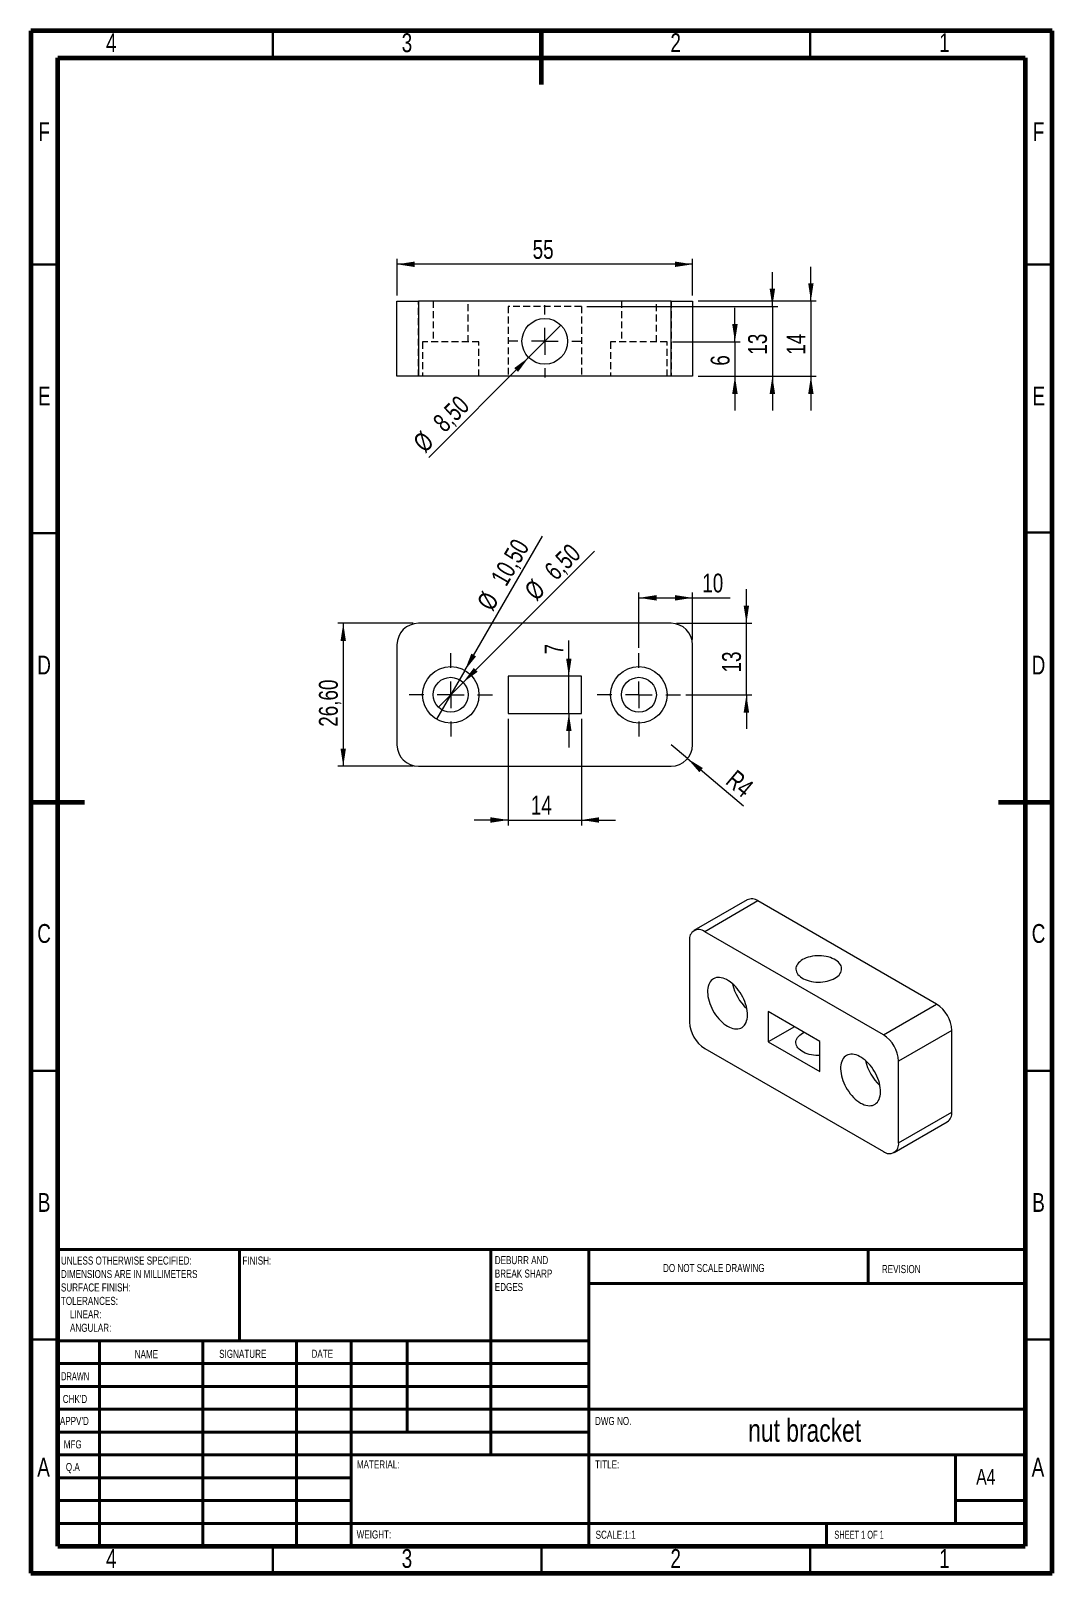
# Model space of a CAD drawing. Header units: millimetres. Extents: x 15 to 205, y 5 to 292.
import ezdxf

# ---------------------------------------------------------------- set-up
doc = ezdxf.new("R2010")
doc.units = ezdxf.units.MM
doc.linetypes.add('HIDDEN', pattern=[1.905, 1.27, -0.635])
doc.styles.add('SLDTEXTSTYLE0', font='TXT', dxfattribs={"width": 0.75})
doc.styles.add('SLDTEXTSTYLE1', font='TXT', dxfattribs={"width": 0.686449})
doc.styles.add('SLDTEXTSTYLE2', font='TXT', dxfattribs={"width": 0.6875})
doc.dimstyles.new('SLDDIMSTYLE0', dxfattribs={"dimtxt": 3.5, "dimasz": 3.302, "dimexe": 0, "dimexo": 0.0625, "dimgap": 0.875, "dimtad": 1, "dimrnd": 1e-09, "dimzin": 12, "dimdsep": 46, "dimtxsty": 'SLDTEXTSTYLE0', "dimsah": 1, "dimcen": 0.09, "dimadec": 0, "dimazin": 3, "dimtfac": 1, "dimtmove": 0, "dimatfit": 0, "dimfxl": 1, "dimfrac": 2, "dimtolj": 1, "dimtzin": 12, "dimarcsym": 0})
doc.dimstyles.new('SLDDIMSTYLE1', dxfattribs={"dimtxt": 3.5, "dimasz": 3.302, "dimexe": 0, "dimexo": 0.0625, "dimgap": 0.875, "dimtad": 1, "dimrnd": 1e-09, "dimzin": 12, "dimdsep": 46, "dimtxsty": 'SLDTEXTSTYLE0', "dimsah": 1, "dimcen": 0.09, "dimadec": 0, "dimazin": 3, "dimtfac": 1, "dimtofl": 0, "dimtmove": 0, "dimatfit": 3, "dimfxl": 1, "dimfrac": 2, "dimtolj": 1, "dimtzin": 12, "dimarcsym": 0})
doc.dimstyles.new('SLDDIMSTYLE2', dxfattribs={"dimtxt": 3.5, "dimasz": 3.302, "dimexe": 0, "dimexo": 0.0625, "dimgap": 0.875, "dimtad": 1, "dimdec": 0, "dimrnd": 1e-09, "dimzin": 12, "dimdsep": 46, "dimtxsty": 'SLDTEXTSTYLE0', "dimsah": 1, "dimcen": 0.09, "dimadec": 0, "dimazin": 3, "dimtfac": 1, "dimtmove": 0, "dimatfit": 0, "dimfxl": 1, "dimfrac": 2, "dimtolj": 1, "dimtzin": 12, "dimarcsym": 0})
doc.dimstyles.new('SLDDIMSTYLE3', dxfattribs={"dimtxt": 3.5, "dimasz": 3.302, "dimexe": 0, "dimexo": 0.0625, "dimgap": 0.875, "dimtad": 1, "dimrnd": 1e-09, "dimzin": 12, "dimdsep": 46, "dimtxsty": 'SLDTEXTSTYLE0', "dimblk1": 'NONE', "dimsah": 1, "dimcen": 0, "dimadec": 0, "dimazin": 3, "dimtfac": 1, "dimtmove": 0, "dimatfit": 3, "dimldrblk": 'NONE', "dimfxl": 1, "dimfrac": 2, "dimtolj": 1, "dimtzin": 12, "dimarcsym": 0})
doc.dimstyles.new('SLDDIMSTYLE4', dxfattribs={"dimtxt": 3.5, "dimasz": 3.302, "dimexe": 0, "dimexo": 0.0625, "dimgap": 0.875, "dimtad": 1, "dimdec": 0, "dimrnd": 1e-09, "dimzin": 12, "dimdsep": 46, "dimtxsty": 'SLDTEXTSTYLE0', "dimsah": 1, "dimcen": 0.09, "dimadec": 0, "dimazin": 3, "dimtfac": 1, "dimtdec": 0, "dimtmove": 0, "dimatfit": 0, "dimfxl": 1, "dimfrac": 2, "dimtolj": 1, "dimtzin": 12, "dimarcsym": 0})
doc.dimstyles.new('SLDDIMSTYLE5', dxfattribs={"dimtxt": 3.5, "dimasz": 3.302, "dimexe": 0, "dimexo": 0.0625, "dimgap": 0.875, "dimtad": 1, "dimrnd": 1e-09, "dimzin": 12, "dimdsep": 46, "dimtxsty": 'SLDTEXTSTYLE0', "dimsah": 1, "dimcen": 0, "dimadec": 0, "dimazin": 3, "dimtfac": 1, "dimtofl": 0, "dimtmove": 0, "dimatfit": 3, "dimfxl": 1, "dimfrac": 2, "dimtolj": 1, "dimtzin": 12, "dimarcsym": 0})

# ---------------------------------------------------------------- blocks, each defined once
blk = doc.blocks.new('SW_NOTE_0')
at = {"color": 0, "linetype": 'Continuous', "lineweight": 0, "char_height": 1.5, "attachment_point": 1, "style": 'SLDTEXTSTYLE0'}
for s, insert in [('UNLESS OTHERWISE SPECIFIED:', (0, 1.93)), ('DIMENSIONS ARE IN MILLIMETERS', (0, -0.57)), ('TOLERANCES:', (0, -5.57)), ('SURFACE FINISH:', (0, -3.07)), ('LINEAR:', (1.69, -8.07)), ('ANGULAR:', (1.69, -10.57))]:
    blk.add_mtext(s, dxfattribs=dict(at, insert=insert))
blk = doc.blocks.new('SW_NOTE_1')
at = {"color": 0, "linetype": 'Continuous', "lineweight": 0, "char_height": 1.5, "attachment_point": 1, "style": 'SLDTEXTSTYLE0'}
for s, insert in [('DEBURR AND', (0, 1.93)), ('BREAK SHARP', (0, -0.57)), ('EDGES', (0, -3.07))]:
    blk.add_mtext(s, dxfattribs=dict(at, insert=insert))
blk = doc.blocks.new('_D')
at = {"color": 7, "linetype": 'Continuous', "lineweight": 0}
for p, q in [((86.12, 181.75), (72.12, 181.75)), ((73.12, 181.75), (73.12, 155.15)), ((86.12, 155.15), (72.12, 155.15))]:
    blk.add_line(p, q, dxfattribs=at)
for points in [[(73.12, 181.75), (72.61, 178.45), (73.62, 178.45)], [(73.12, 155.15), (73.62, 158.45), (72.61, 158.45)]]:
    blk.add_solid(points, dxfattribs=at)
at = {"color": 7, "linetype": 'Continuous', "lineweight": 0, "insert": (68.6, 162.5), "char_height": 3.5, "attachment_point": 1, "rotation": 90, "style": 'SLDTEXTSTYLE0'}
blk.add_mtext('26,60', dxfattribs=at)
blk = doc.blocks.new('_D_1')
at = {"color": 7, "linetype": 'Continuous', "lineweight": 0}
for p, q in [((128.12, 177.2), (128.12, 187.49)), ((138.12, 178.75), (138.12, 187.49)), ((128.12, 186.49), (138.12, 186.49)), ((138.12, 186.49), (145.08, 186.49))]:
    blk.add_line(p, q, dxfattribs=at)
for points in [[(128.12, 186.49), (131.42, 185.98), (131.42, 187)], [(138.12, 186.49), (134.81, 187), (134.81, 185.98)]]:
    blk.add_solid(points, dxfattribs=at)
at = {"color": 7, "linetype": 'Continuous', "lineweight": 0, "insert": (139.91, 191), "char_height": 3.5, "attachment_point": 1, "style": 'SLDTEXTSTYLE0'}
blk.add_mtext('10', dxfattribs=at)
blk = doc.blocks.new('_D_2')
at = {"color": 7, "linetype": 'Continuous', "lineweight": 0}
for p, q in [((148.12, 181.75), (148.12, 188.1)), ((135.12, 181.75), (149.12, 181.75)), ((148.12, 168.45), (148.12, 181.75)), ((136.87, 168.45), (149.12, 168.45)), ((148.12, 168.45), (148.12, 162.1))]:
    blk.add_line(p, q, dxfattribs=at)
for points in [[(148.12, 181.75), (148.62, 185.05), (147.61, 185.05)], [(148.12, 168.45), (147.61, 165.15), (148.62, 165.15)]]:
    blk.add_solid(points, dxfattribs=at)
at = {"color": 7, "linetype": 'Continuous', "lineweight": 0, "insert": (143.6, 172.6), "char_height": 3.5, "attachment_point": 1, "rotation": 90, "style": 'SLDTEXTSTYLE0'}
blk.add_mtext('13', dxfattribs=at)
blk = doc.blocks.new('_D_3')
at = {"color": 7, "linetype": 'Continuous', "lineweight": 0}
for q in [(110.17, 197.99), (90.49, 163.9)]:
    blk.add_line((95.74, 173), q, dxfattribs=at)
blk.add_solid([(95.74, 173), (97.83, 175.6), (96.95, 176.11)], dxfattribs=at)
at = {"color": 7, "linetype": 'Continuous', "lineweight": 0, "char_height": 3.5, "attachment_point": 1, "rotation": 60, "style": 'SLDTEXTSTYLE0'}
for s, insert in [('10,50', (100.41, 190.18)), ('%%c', (97.82, 185.59))]:
    blk.add_mtext(s, dxfattribs=dict(at, insert=insert))
blk = doc.blocks.new('_NONE')
blk = doc.blocks.new('_D_4')
at = {"color": 7, "linetype": 'Continuous', "lineweight": 0}
for q in [(119.86, 195.19), (90.82, 166.15)]:
    blk.add_line((95.41, 170.75), q, dxfattribs=at)
blk.add_solid([(95.41, 170.75), (98.11, 172.72), (97.39, 173.44)], dxfattribs=at)
at = {"color": 7, "linetype": 'Continuous', "lineweight": 0, "char_height": 3.5, "attachment_point": 1, "rotation": 45, "style": 'SLDTEXTSTYLE0'}
for s, insert in [('6,50', (110.24, 192.01)), ('%%c', (106.54, 188.24))]:
    blk.add_mtext(s, dxfattribs=dict(at, insert=insert))
blk = doc.blocks.new('_D_5')
at = {"color": 7, "linetype": 'Continuous', "lineweight": 0}
for p, q in [((103.82, 164), (103.82, 144.15)), ((117.42, 164), (117.42, 144.15)), ((103.82, 145.15), (97.47, 145.15)), ((103.82, 145.15), (117.42, 145.15)), ((117.42, 145.15), (123.77, 145.15))]:
    blk.add_line(p, q, dxfattribs=at)
for points in [[(103.82, 145.15), (100.51, 145.66), (100.51, 144.64)], [(117.42, 145.15), (120.72, 144.64), (120.72, 145.66)]]:
    blk.add_solid(points, dxfattribs=at)
at = {"color": 7, "linetype": 'Continuous', "lineweight": 0, "insert": (108.01, 149.66), "char_height": 3.5, "attachment_point": 1, "style": 'SLDTEXTSTYLE0'}
blk.add_mtext('14', dxfattribs=at)
blk = doc.blocks.new('_D_6')
at = {"color": 7, "linetype": 'Continuous', "lineweight": 0}
for p, q in [((115.09, 171.9), (115.09, 178.55)), ((115.09, 165), (115.09, 171.9)), ((115.09, 165), (115.09, 158.65))]:
    blk.add_line(p, q, dxfattribs=at)
for points in [[(115.09, 171.9), (115.59, 175.2), (114.58, 175.2)], [(115.09, 165), (114.58, 161.7), (115.59, 161.7)]]:
    blk.add_solid(points, dxfattribs=at)
at = {"color": 7, "linetype": 'Continuous', "lineweight": 0, "insert": (110.57, 175.97), "char_height": 3.5, "attachment_point": 1, "rotation": 90, "style": 'SLDTEXTSTYLE0'}
blk.add_mtext('7', dxfattribs=at)
blk = doc.blocks.new('_D_7')
at = {"color": 7, "linetype": 'Continuous', "lineweight": 0}
for q in [(134.12, 159.15), (147.55, 147.79)]:
    blk.add_line((137.17, 156.57), q, dxfattribs=at)
blk.add_solid([(137.17, 156.57), (139.36, 154.05), (140.02, 154.82)], dxfattribs=at)
at = {"color": 7, "linetype": 'Continuous', "lineweight": 0, "insert": (146.3, 154.7), "char_height": 3.5, "attachment_point": 1, "rotation": 319.7865, "style": 'SLDTEXTSTYLE0'}
blk.add_mtext('R4', dxfattribs=at)
blk = doc.blocks.new('SW_CENTERMARKSYMBOL_0')
at = {"color": 0, "linetype": 'Continuous', "lineweight": 0}
for p, q in [((0, 5), (0, 7.75)), ((-5, 0), (-7.75, 0)), ((0, 0), (-2.5, 0)), ((0, 0), (0, 2.5)), ((0, 0), (0, -2.5)), ((0, 0), (2.5, 0)), ((5, 0), (7.75, 0)), ((0, -5), (0, -7.75))]:
    blk.add_line(p, q, dxfattribs=at)
blk = doc.blocks.new('SW_CENTERMARKSYMBOL_1')
at = {"color": 0, "linetype": 'Continuous', "lineweight": 0}
for p, q in [((0, 5), (0, 7.75)), ((-5, 0), (-7.75, 0)), ((0, 0), (-2.5, 0)), ((0, 0), (0, 2.5)), ((0, 0), (0, -2.5)), ((0, 0), (2.5, 0)), ((5, 0), (7.75, 0)), ((0, -5), (0, -7.75))]:
    blk.add_line(p, q, dxfattribs=at)
blk = doc.blocks.new('_D_8')
at = {"color": 7, "linetype": 'Continuous', "lineweight": 0}
for p, q in [((160.12, 241.73), (160.12, 248.08)), ((139.12, 241.73), (161.12, 241.73)), ((160.12, 241.73), (160.12, 227.73)), ((139.12, 227.73), (161.12, 227.73)), ((160.12, 227.73), (160.12, 221.38))]:
    blk.add_line(p, q, dxfattribs=at)
for points in [[(160.12, 241.73), (160.62, 245.03), (159.61, 245.03)], [(160.12, 227.73), (159.61, 224.42), (160.62, 224.42)]]:
    blk.add_solid(points, dxfattribs=at)
at = {"color": 7, "linetype": 'Continuous', "lineweight": 0, "insert": (155.6, 231.74), "char_height": 3.5, "attachment_point": 1, "rotation": 90, "style": 'SLDTEXTSTYLE0'}
blk.add_mtext('14', dxfattribs=at)
blk = doc.blocks.new('_D_9')
at = {"color": 7, "linetype": 'Continuous', "lineweight": 0}
for p, q in [((83.12, 242.73), (83.12, 249.56)), ((138.12, 248.56), (83.12, 248.56)), ((138.12, 242.73), (138.12, 249.56))]:
    blk.add_line(p, q, dxfattribs=at)
for points in [[(83.12, 248.56), (86.42, 248.05), (86.42, 249.07)], [(138.12, 248.56), (134.81, 249.07), (134.81, 248.05)]]:
    blk.add_solid(points, dxfattribs=at)
at = {"color": 7, "linetype": 'Continuous', "lineweight": 0, "insert": (108.35, 253.07), "char_height": 3.5, "attachment_point": 1, "style": 'SLDTEXTSTYLE0'}
blk.add_mtext('55', dxfattribs=at)
blk = doc.blocks.new('_D_10')
at = {"color": 7, "linetype": 'Continuous', "lineweight": 0}
for q in [(113.62, 237.23), (89.01, 212.62)]:
    blk.add_line((107.61, 231.22), q, dxfattribs=at)
blk.add_solid([(107.61, 231.22), (104.92, 229.24), (105.63, 228.53)], dxfattribs=at)
at = {"color": 7, "linetype": 'Continuous', "lineweight": 0, "char_height": 3.5, "attachment_point": 1, "rotation": 45, "style": 'SLDTEXTSTYLE0'}
for s, insert in [('8,50', (89.53, 219.57)), ('%%c', (85.83, 215.8))]:
    blk.add_mtext(s, dxfattribs=dict(at, insert=insert))
blk = doc.blocks.new('_D_11')
at = {"color": 7, "linetype": 'Continuous', "lineweight": 0}
for p, q in [((152.95, 240.73), (152.95, 247.08)), ((118.42, 240.73), (153.95, 240.73)), ((152.95, 240.73), (152.95, 227.73)), ((139.12, 227.73), (153.95, 227.73)), ((152.95, 227.73), (152.95, 221.38))]:
    blk.add_line(p, q, dxfattribs=at)
for points in [[(152.95, 240.73), (153.46, 244.03), (152.44, 244.03)], [(152.95, 227.73), (152.44, 224.42), (153.46, 224.42)]]:
    blk.add_solid(points, dxfattribs=at)
at = {"color": 7, "linetype": 'Continuous', "lineweight": 0, "insert": (148.44, 231.74), "char_height": 3.5, "attachment_point": 1, "rotation": 90, "style": 'SLDTEXTSTYLE0'}
blk.add_mtext('13', dxfattribs=at)
blk = doc.blocks.new('_D_12')
at = {"color": 7, "linetype": 'Continuous', "lineweight": 0}
for p, q in [((145.99, 234.13), (145.99, 240.48)), ((134.37, 234.13), (146.99, 234.13)), ((145.99, 234.13), (145.99, 227.73)), ((139.12, 227.73), (146.99, 227.73)), ((145.99, 227.73), (145.99, 221.38))]:
    blk.add_line(p, q, dxfattribs=at)
for points in [[(145.99, 234.13), (146.5, 237.43), (145.48, 237.43)], [(145.99, 227.73), (145.48, 224.42), (146.5, 224.42)]]:
    blk.add_solid(points, dxfattribs=at)
at = {"color": 7, "linetype": 'Continuous', "lineweight": 0, "insert": (141.48, 229.69), "char_height": 3.5, "attachment_point": 1, "rotation": 90, "style": 'SLDTEXTSTYLE0'}
blk.add_mtext('6', dxfattribs=at)
blk = doc.blocks.new('SW_CENTERMARKSYMBOL_2')
at = {"color": 0, "linetype": 'Continuous', "lineweight": 0}
for p, q in [((0, 5), (0, 6.75)), ((-5, 0), (-6.75, 0)), ((0, 0), (-2.5, 0)), ((0, 0), (0, 2.5)), ((0, 0), (0, -2.5)), ((0, 0), (2.5, 0)), ((5, 0), (6.75, 0)), ((0, -5), (0, -6.75))]:
    blk.add_line(p, q, dxfattribs=at)

msp = doc.modelspace()

# ---------------------------------------------------------------- linework, layer by layer
at = {"color": 7, "linetype": 'Continuous', "lineweight": 60}
for p, q in [((205, 292), (15, 292)), ((15, 292), (15, 5)), ((110, 282), (110, 292)), ((205, 5), (205, 292)), ((20, 287), (200, 287)), ((20, 10), (20, 287)), ((200, 287), (200, 10)), ((15, 148.5), (25, 148.5)), ((195, 148.5), (205, 148.5)), ((20, 10), (200, 10)), ((15, 5), (205, 5))]:
    msp.add_line(p, q, dxfattribs=at)
at = {"color": 7, "linetype": 'Continuous', "lineweight": 30}
for p, q in [((60, 287), (60, 292)), ((160, 287), (160, 292)), ((20, 248.5), (15, 248.5)), ((200, 248.5), (205, 248.5)), ((20, 198.5), (15, 198.5)), ((200, 198.651), (205, 198.651)), ((20, 98.5), (15, 98.5)), ((200, 98.5), (205, 98.5)), ((20, 48.5), (15, 48.5)), ((200, 48.5), (205, 48.5)), ((60, 10), (60, 5)), ((110, 10), (110, 5)), ((160, 10), (160, 5))]:
    msp.add_line(p, q, dxfattribs=at)
at = {"color": 7, "linetype": 'Continuous', "lineweight": 15}
for p, q in [((83.115, 227.726), (83.115, 241.726)), ((83.115, 241.726), (87.115, 241.726)), ((87.115, 241.726), (87.115, 227.726)), ((134.115, 241.726), (87.115, 241.726)), ((134.115, 227.726), (134.115, 241.726)), ((134.115, 241.726), (138.115, 241.726)), ((138.115, 241.726), (138.115, 227.726)), ((87.115, 227.726), (83.115, 227.726)), ((134.115, 227.726), (87.115, 227.726)), ((138.115, 227.726), (134.115, 227.726)), ((134.115, 181.749), (87.115, 181.749)), ((83.115, 177.749), (83.115, 159.149)), ((138.115, 159.149), (138.115, 177.749)), ((103.815, 171.899), (103.815, 164.999)), ((117.415, 171.899), (103.815, 171.899)), ((117.415, 164.999), (117.415, 171.899)), ((103.815, 164.999), (117.415, 164.999)), ((87.115, 155.149), (134.115, 155.149)), ((148.266, 130.282), (138.367, 124.567)), ((150.266, 130.084), (140.367, 124.369)), ((183.5, 110.898), (150.266, 130.084)), ((173.601, 105.183), (140.367, 124.369)), ((137.538, 122.736), (137.538, 107.548)), ((161.792, 103.957), (152.175, 109.509)), ((152.175, 109.509), (152.175, 103.875)), ((173.601, 105.183), (183.5, 110.898)), ((157.055, 106.692), (152.175, 103.875)), ((152.175, 103.875), (161.792, 98.323)), ((161.792, 98.323), (161.792, 103.957)), ((186.329, 105.999), (176.429, 100.284)), ((186.329, 90.811), (186.329, 105.999)), ((140.367, 102.649), (173.601, 83.463)), ((176.429, 85.097), (176.429, 100.284)), ((175.6, 83.265), (185.5, 88.98)), ((176.429, 85.097), (186.329, 90.811))]:
    msp.add_line(p, q, dxfattribs=at)
at = {"color": 7, "linetype": 'HIDDEN', "lineweight": 0}
for p, q in [((87.115, 227.726), (87.115, 241.726)), ((89.865, 241.726), (89.865, 234.126)), ((96.365, 234.126), (96.365, 241.726)), ((124.865, 241.726), (124.865, 234.126)), ((131.365, 234.126), (131.365, 241.726)), ((134.115, 241.726), (134.115, 227.726)), ((117.415, 240.726), (103.815, 240.726)), ((103.815, 240.726), (103.815, 227.726)), ((117.415, 240.726), (117.415, 227.726)), ((98.365, 234.126), (87.865, 234.126)), ((87.865, 234.126), (87.865, 227.726)), ((98.365, 227.726), (98.365, 234.126)), ((133.365, 234.126), (122.865, 234.126)), ((122.865, 234.126), (122.865, 227.726)), ((133.365, 227.726), (133.365, 234.126))]:
    msp.add_line(p, q, dxfattribs=at)
at = {"color": 7, "linetype": 'Continuous', "lineweight": 40}
for p, q in [((20, 65.25), (200, 65.25)), ((20, 65.25), (20, 10)), ((53.8, 48.25), (53.8, 65.25)), ((100.6, 65.25), (100.6, 27)), ((118.8, 65.25), (118.8, 10)), ((170.8, 58.875), (170.8, 65.25)), ((200, 58.875), (118.8, 58.875)), ((118.8, 48.25), (20, 48.25)), ((27.8, 48.25), (27.8, 10)), ((46.991, 48.25), (46.991, 10)), ((64.399, 48.25), (64.399, 10)), ((74.6, 10), (74.6, 48.25)), ((85, 31.25), (85, 48.25)), ((118.8, 44), (20, 44)), ((118.8, 39.75), (20, 39.75)), ((200, 35.5), (20, 35.5)), ((118.8, 31.25), (20, 31.25)), ((74.6, 27), (20, 27)), ((74.6, 27), (200, 27)), ((187, 14.25), (187, 27)), ((74.6, 22.75), (20, 22.75)), ((74.6, 18.5), (20, 18.5)), ((200, 18.5), (187, 18.5)), ((20, 14.25), (200, 14.25)), ((163, 10), (163, 14.25))]:
    msp.add_line(p, q, dxfattribs=at)
at = {"color": 7, "linetype": 'Continuous', "lineweight": 15, "flags": 128}
for points in [[(158.575, 119.164), (158.286, 118.98), (158.031, 118.78), (157.813, 118.565), (157.633, 118.34), (157.494, 118.104), (157.396, 117.862), (157.342, 117.616), (157.331, 117.367), (157.364, 117.119), (157.44, 116.875), (157.558, 116.636), (157.718, 116.405), (157.917, 116.185), (158.154, 115.977), (158.426, 115.785), (158.731, 115.609), (159.064, 115.452), (159.424, 115.315), (159.805, 115.2), (160.205, 115.108), (160.619, 115.039), (161.043, 114.996), (161.472, 114.977), (161.903, 114.983), (162.33, 115.014), (162.749, 115.071), (163.156, 115.151), (163.548, 115.255), (163.919, 115.381), (164.266, 115.528), (164.585, 115.695), (164.874, 115.879), (165.128, 116.079), (165.347, 116.293), (165.527, 116.519), (165.666, 116.754), (165.763, 116.997), (165.818, 117.243), (165.828, 117.492), (165.796, 117.739), (165.72, 117.984), (165.601, 118.223), (165.442, 118.454), (165.242, 118.674), (165.005, 118.882), (164.733, 119.074), (164.429, 119.25), (164.095, 119.407), (163.736, 119.544), (163.354, 119.659), (162.954, 119.751), (162.541, 119.819), (162.117, 119.863), (161.687, 119.882), (161.257, 119.876), (160.83, 119.844), (160.411, 119.788), (160.003, 119.708), (159.612, 119.604), (159.241, 119.478), (158.894, 119.331), (158.575, 119.164)], [(144.609, 106.773), (144.947, 106.596), (145.282, 106.456), (145.611, 106.354), (145.932, 106.291), (146.242, 106.267), (146.538, 106.283), (146.819, 106.339), (147.081, 106.434), (147.322, 106.567), (147.542, 106.738), (147.736, 106.944), (147.905, 107.185), (148.047, 107.457), (148.16, 107.76), (148.244, 108.089), (148.298, 108.444), (148.321, 108.82), (148.313, 109.214), (148.275, 109.624), (148.206, 110.046), (148.107, 110.476), (147.98, 110.911), (147.824, 111.347), (147.642, 111.781), (147.435, 112.209), (147.204, 112.627), (146.952, 113.033), (146.68, 113.422), (146.392, 113.791), (146.088, 114.138), (145.772, 114.459), (145.447, 114.752), (145.115, 115.015), (144.778, 115.245), (144.44, 115.44), (144.104, 115.598), (143.771, 115.72), (143.446, 115.802), (143.13, 115.845), (142.827, 115.849), (142.538, 115.813), (142.266, 115.737), (142.014, 115.623), (141.784, 115.471), (141.576, 115.283), (141.394, 115.059), (141.239, 114.802), (141.111, 114.515), (141.013, 114.198), (140.944, 113.856), (140.906, 113.49), (140.898, 113.105), (140.921, 112.702), (140.975, 112.286), (141.058, 111.859), (141.172, 111.426), (141.313, 110.99), (141.482, 110.555), (141.677, 110.123), (141.896, 109.7), (142.138, 109.288), (142.4, 108.89), (142.68, 108.51), (142.977, 108.152), (143.287, 107.818), (143.608, 107.51), (143.937, 107.232), (144.272, 106.985), (144.609, 106.773)], [(161.792, 101.302), (161.472, 101.3), (161.043, 101.319), (160.619, 101.362), (160.205, 101.431), (159.805, 101.523), (159.424, 101.638), (159.064, 101.775), (158.731, 101.932), (158.426, 102.108), (158.154, 102.3), (157.917, 102.508), (157.718, 102.728), (157.558, 102.959), (157.44, 103.198), (157.364, 103.442), (157.331, 103.69), (157.342, 103.939), (157.396, 104.185), (157.494, 104.427), (157.633, 104.662), (157.813, 104.888), (158.031, 105.102), (158.286, 105.303), (158.575, 105.487), (158.872, 105.643)], [(169.358, 92.486), (169.696, 92.309), (170.03, 92.168), (170.36, 92.066), (170.68, 92.003), (170.99, 91.98), (171.287, 91.996), (171.567, 92.052), (171.829, 92.147), (172.071, 92.28), (172.29, 92.451), (172.485, 92.657), (172.654, 92.897), (172.796, 93.17), (172.909, 93.472), (172.993, 93.802), (173.046, 94.156), (173.069, 94.532), (173.062, 94.927), (173.023, 95.337), (172.955, 95.759), (172.856, 96.189), (172.728, 96.624), (172.573, 97.06), (172.391, 97.494), (172.184, 97.922), (171.953, 98.34), (171.701, 98.745), (171.429, 99.134), (171.14, 99.504), (170.837, 99.851), (170.521, 100.172), (170.196, 100.465), (169.863, 100.728), (169.527, 100.957), (169.189, 101.152), (168.853, 101.311), (168.52, 101.432), (168.195, 101.515), (167.879, 101.558), (167.576, 101.562), (167.287, 101.526), (167.015, 101.45), (166.763, 101.336), (166.532, 101.184), (166.325, 100.995), (166.143, 100.772), (165.988, 100.515), (165.86, 100.227), (165.761, 99.911), (165.693, 99.569), (165.654, 99.203), (165.647, 98.817), (165.67, 98.415), (165.723, 97.999), (165.807, 97.572), (165.92, 97.139), (166.062, 96.703), (166.231, 96.268), (166.426, 95.836), (166.645, 95.413), (166.887, 95), (167.149, 94.603), (167.429, 94.223), (167.726, 93.865), (168.036, 93.53), (168.356, 93.223), (168.686, 92.945), (169.02, 92.698), (169.358, 92.486)]]:
    msp.add_lwpolyline(points, dxfattribs=at)
at = {"color": 7, "linetype": 'Continuous', "lineweight": 15}
for centre, radius in [((110.615, 234.226), 4.25), ((93.115, 168.449), 5.25), ((128.115, 168.449), 5.25), ((93.115, 168.449), 3.25), ((128.115, 168.449), 3.25)]:
    msp.add_circle(centre, radius, dxfattribs=at)
for centre, radius, start, end in [((87.115, 177.749), 4, 90, 180), ((134.115, 177.749), 4, 0, 90), ((87.115, 159.149), 4, 180, 270), ((134.115, 159.149), 4, 270, 0), ((149.097, 128.473), 1.99, 54.0171, 114.67244), ((139.268, 123.006), 1.751, 51.1307, 188.88003), ((153.932, 116.442), 8.576, 191.9141, 228.08052), ((180.204, 105.729), 6.13, 2.52431, 57.4757), ((143.663, 107.818), 6.13, 182.52416, 237.47585), ((170.305, 100.014), 6.13, 2.52416, 57.47585), ((178.681, 102.155), 8.576, 191.91411, 228.08051), ((184.349, 90.604), 1.99, 305.32587, 5.98629), ((174.699, 84.826), 1.751, 231.1307, 8.88003)]:
    msp.add_arc(centre, radius, start, end, dxfattribs=at)

# ---------------------------------------------------------------- block references
at = {"color": 7, "linetype": 'Continuous', "lineweight": 0}
for name, p in [('SW_CENTERMARKSYMBOL_2', (110.615, 234.226)), ('SW_CENTERMARKSYMBOL_1', (93.115, 168.449)), ('SW_CENTERMARKSYMBOL_0', (128.115, 168.449)), ('SW_NOTE_0', (20.594, 61.987)), ('SW_NOTE_1', (101.309, 62.069))]:
    msp.add_blockref(name, p, dxfattribs=at)

# ---------------------------------------------------------------- texts
for s, insert, char_height, attachment_point, style in [('4', (29.965, 291.538), 3.5, 2, 'SLDTEXTSTYLE0'), ('3', (84.965, 291.538), 3.5, 2, 'SLDTEXTSTYLE0'), ('2', (134.965, 291.538), 3.5, 2, 'SLDTEXTSTYLE0'), ('1', (184.965, 291.538), 3.5, 2, 'SLDTEXTSTYLE0'), ('F', (17.464, 274.979), 3.5, 2, 'SLDTEXTSTYLE0'), ('F', (202.464, 274.979), 3.5, 2, 'SLDTEXTSTYLE0'), ('E', (17.506, 225.788), 3.5, 2, 'SLDTEXTSTYLE0'), ('E', (202.506, 225.788), 3.5, 2, 'SLDTEXTSTYLE0'), ('D', (17.46, 175.729), 3.5, 2, 'SLDTEXTSTYLE0'), ('D', (202.46, 175.729), 3.5, 2, 'SLDTEXTSTYLE0'), ('C', (17.464, 125.788), 3.5, 2, 'SLDTEXTSTYLE0'), ('C', (202.464, 125.788), 3.5, 2, 'SLDTEXTSTYLE0'), ('B', (17.473, 75.729), 3.5, 2, 'SLDTEXTSTYLE0'), ('B', (202.473, 75.729), 3.5, 2, 'SLDTEXTSTYLE0'), ('FINISH:', (54.371, 63.919), 1.5, 1, 'SLDTEXTSTYLE0'), ('DO NOT SCALE DRAWING', (132.615, 62.533), 1.5, 1, 'SLDTEXTSTYLE0'), ('REVISION', (173.328, 62.335), 1.5, 1, 'SLDTEXTSTYLE0'), ('NAME', (34.322, 46.501), 1.5, 1, 'SLDTEXTSTYLE0'), ('SIGNATURE', (50.034, 46.562), 1.5, 1, 'SLDTEXTSTYLE0'), ('DATE', (67.215, 46.576), 1.5, 1, 'SLDTEXTSTYLE0'), ('DRAWN', (20.643, 42.385), 1.5, 1, 'SLDTEXTSTYLE1'), ("CHK'D", (20.939, 38.162), 1.5, 1, 'SLDTEXTSTYLE0'), ("APPV'D", (20.402, 34.066), 1.5, 1, 'SLDTEXTSTYLE0'), ('DWG NO.', (119.953, 34.066), 1.5, 1, 'SLDTEXTSTYLE0'), ('nut bracket', (158.96, 33.686), 4.23333, 2, 'SLDTEXTSTYLE0'), ('MFG', (21.124, 29.716), 1.5, 1, 'SLDTEXTSTYLE0'), ('A', (17.36, 26.479), 3.5, 2, 'SLDTEXTSTYLE0'), ('MATERIAL:', (75.646, 25.986), 1.5, 1, 'SLDTEXTSTYLE0'), ('TITLE:', (119.953, 25.986), 1.5, 1, 'SLDTEXTSTYLE0'), ('A', (202.36, 26.479), 3.5, 2, 'SLDTEXTSTYLE0'), ('Q.A', (21.509, 25.505), 1.5, 1, 'SLDTEXTSTYLE0'), ('A4', (190.871, 24.406), 2.9104, 1, 'SLDTEXTSTYLE0'), ('WEIGHT:', (75.618, 12.949), 1.4986, 1, 'SLDTEXTSTYLE0'), ('SCALE:1:1', (120.074, 12.9), 1.5, 1, 'SLDTEXTSTYLE0'), ('SHEET 1 OF 1', (164.478, 12.9), 1.5, 1, 'SLDTEXTSTYLE2'), ('4', (29.965, 9.479), 3.5, 2, 'SLDTEXTSTYLE0'), ('3', (84.965, 9.479), 3.5, 2, 'SLDTEXTSTYLE0'), ('2', (134.965, 9.479), 3.5, 2, 'SLDTEXTSTYLE0'), ('1', (184.965, 9.479), 3.5, 2, 'SLDTEXTSTYLE0')]:
    msp.add_mtext(s, dxfattribs=dict(at, insert=insert, char_height=char_height, attachment_point=attachment_point, style=style))

# ---------------------------------------------------------------- dimensions: what is measured, and where the dimension line sits
for base, p1, p2, dimstyle, picture, middle in [((83.115, 248.559), (138.115, 241.726), (83.115, 241.726), 'SLDDIMSTYLE1', '_D_9', (110.932, 248.559)), ((138.115, 186.493), (128.115, 176.199), (138.115, 177.749), 'SLDDIMSTYLE1', '_D_1', (142.493, 186.493)), ((117.415, 145.149), (103.815, 164.999), (117.415, 164.999), 'SLDDIMSTYLE2', '_D_5', (110.592, 145.149))]:
    dim = msp.add_linear_dim(base=base, p1=p1, p2=p2, dimstyle=dimstyle, dxfattribs=at)
    dim.commit()
    dim.dimension.update_dxf_attribs({"geometry": picture, "text_midpoint": middle, "dimtype": 160})
for base, p1, p2, dimstyle, picture, middle in [((152.953, 227.726), (117.415, 240.726), (138.115, 227.726), 'SLDDIMSTYLE0', '_D_11', (152.953, 234.33)), ((160.115, 227.726), (138.115, 241.726), (138.115, 227.726), 'SLDDIMSTYLE0', '_D_8', (160.115, 234.33)), ((145.991, 227.726), (133.365, 234.126), (138.115, 227.726), 'SLDDIMSTYLE2', '_D_12', (145.991, 230.979)), ((148.115, 181.749), (135.865, 168.449), (134.115, 181.749), 'SLDDIMSTYLE2', '_D_2', (148.115, 175.182)), ((73.115, 155.149), (87.115, 181.749), (87.115, 155.149), 'SLDDIMSTYLE0', '_D', (73.115, 168.318)), ((115.086, 171.899), (117.415, 164.999), (117.415, 171.899), 'SLDDIMSTYLE4', '_D_6', (115.086, 177.261))]:
    dim = msp.add_linear_dim(base=base, p1=p1, p2=p2, angle=90, dimstyle=dimstyle, dxfattribs=at)
    dim.commit()
    dim.dimension.update_dxf_attribs({"geometry": picture, "text_midpoint": middle, "dimtype": 160})
for p1, p2, picture, middle in [((113.62, 237.231), (107.61, 231.22), '_D_10', (93.96, 217.571)), ((90.49, 163.902), (95.74, 172.996), '_D_3', (106.016, 190.795)), ((90.817, 166.151), (95.413, 170.747), '_D_4', (114.879, 190.213))]:
    dim = msp.add_diameter_dim_2p(p1=p1, p2=p2, dimstyle='SLDDIMSTYLE3', dxfattribs=at)
    dim.commit()
    dim.dimension.update_dxf_attribs({"geometry": picture, "text_midpoint": middle, "dimtype": 163})
dim = msp.add_radius_dim(center=(134.115, 159.149), mpoint=(137.17, 156.567), dimstyle='SLDDIMSTYLE5', dxfattribs=at)
dim.commit()
dim.dimension.update_dxf_attribs({"geometry": '_D_7', "text_midpoint": (145.673, 149.377), "dimtype": 164})

doc.saveas('drawing.dxf')
